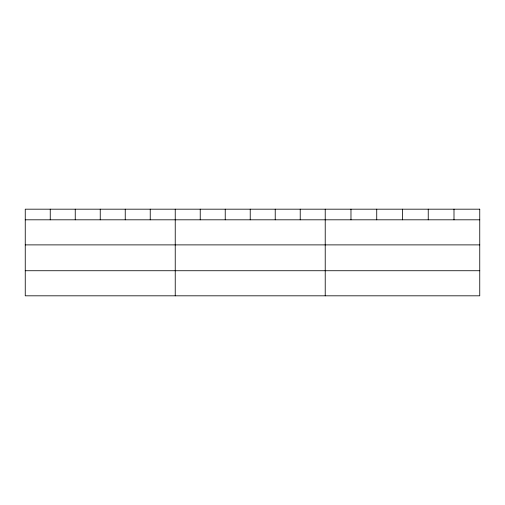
<?xml version="1.0" encoding="UTF-8"?>
<svg xmlns="http://www.w3.org/2000/svg" width="505" height="505" viewBox="0 0 505 505"><rect width="100%" height="100%" fill="white"/><g stroke="black" fill="none" stroke-linecap="round" stroke-linejoin="round"><path stroke-width="0.76" d="M25.25 219.808L479.75 219.808M25.25 244.887L479.75 244.887M25.25 270.731L479.75 270.731M453.995 209.184L453.995 219.808M428.24 209.184L428.24 219.808M402.485 209.184L402.485 219.808M376.73 209.184L376.73 219.808M350.975 209.184L350.975 219.808M325.22 209.184L325.22 295.816M300.223 209.184L300.223 219.808M275.225 209.184L275.225 219.808M250.227 209.184L250.227 219.808M225.23 209.184L225.23 219.808M200.232 209.184L200.232 219.808M175.235 209.184L175.235 295.816M150.237 209.184L150.237 219.808M125.24 209.184L125.24 219.808M100.243 209.184L100.243 219.808M75.245 209.184L75.245 219.808M50.247 209.184L50.247 219.808M479.75 209.184L25.25 209.184L25.25 295.816L479.75 295.816L479.75 209.184"/></g></svg>
